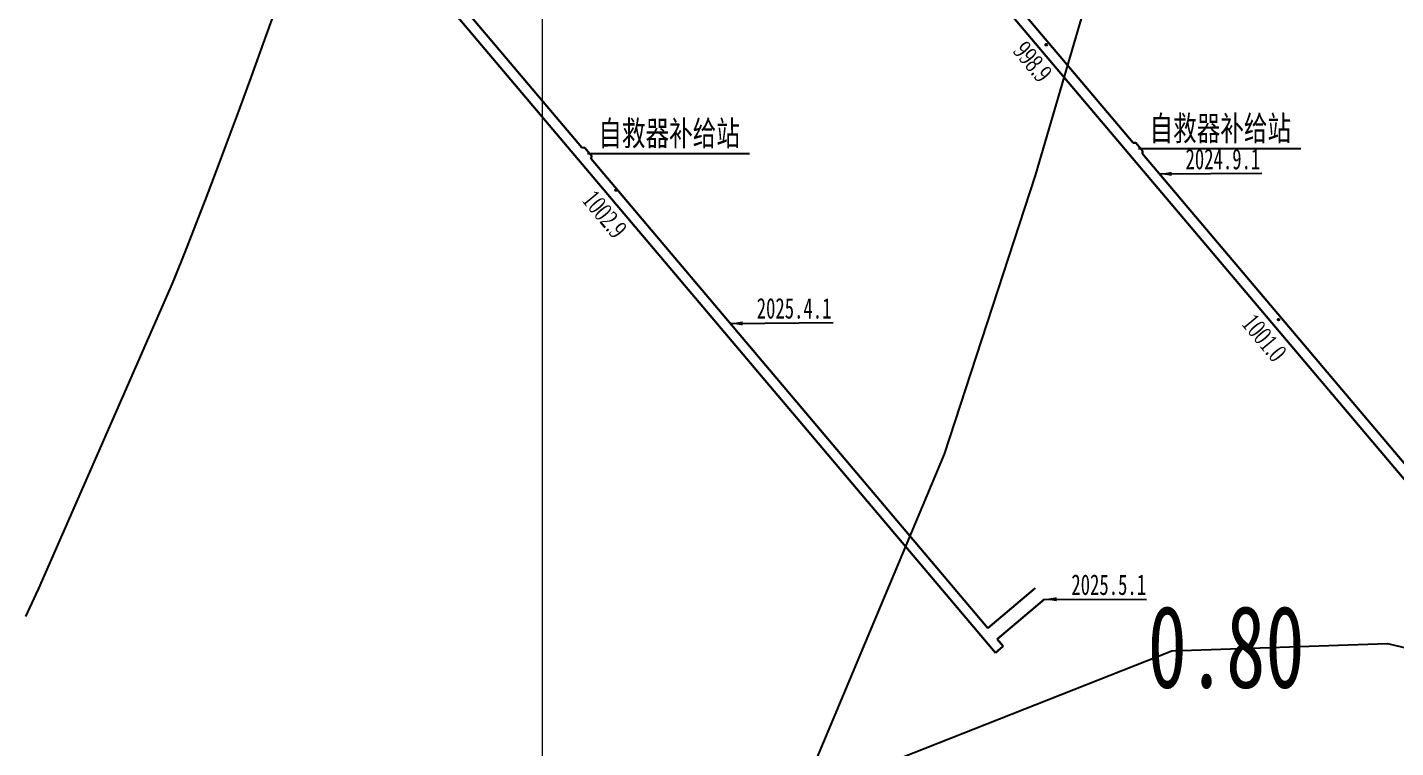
# Model space of a CAD drawing. Header units: millimetres. Extents: x 37412591 to 74834139, y 4258245 to 8527567.
# Drawn here: x 37414750 to 37415414, y 4259134 to 4259484 of the extents above; entities that cross this region are included whole.
import ezdxf

# ---------------------------------------------------------------- set-up
doc = ezdxf.new("R2010")
doc.units = ezdxf.units.MM
for name, color, linetype in [('0测量点名称', 7, 'Continuous'), ('6号煤底板等高线', 7, 'Continuous'), ('MAPLAYER_0', 1, 'Continuous'), ('PUB_TEXT', 7, 'Continuous'), ('ZDH', 1, 'Continuous'), ('钻孔', 7, 'Continuous'), ('钻孔WT', 7, 'Continuous')]:
    doc.layers.add(name, color=color, linetype=linetype)
doc.styles.get("Standard").update_dxf_attribs({"font": 'simfang.ttf', "width": 0.6667})
doc.styles.add('样三', font='simfang.ttf', dxfattribs={"width": 0.7})
doc.linetypes.add('447', pattern='A,8,-1,[148,AAA.SHX,S=1,R=0,X=0,Y=0],-1', length=10)
doc.dimstyles.new('ISO-25', dxfattribs={"dimtxt": 2.5, "dimasz": 2.5, "dimexe": 1.25, "dimexo": 0.625, "dimtad": 1, "dimtxsty": 'Standard', "dimcen": 2.5, "dimadec": 0, "dimazin": 0, "dimtfac": 1, "dimtmove": 0, "dimatfit": 3, "dimfxl": 1, "dimarcsym": 0})

msp = doc.modelspace()

# ---------------------------------------------------------------- hatches: boundary and pattern name
at = {"linetype": '447', "ltscale": 0.5}
h = msp.add_hatch(color=0, dxfattribs=at)
h.dxf.hatch_style = 1
h.paths.add_polyline_path([(37415244.27, 4259475.48, 1), (37415245.07, 4259475.48, 1)])
h = msp.add_hatch(color=0, dxfattribs=at)
h.dxf.hatch_style = 1
h.paths.add_polyline_path([(37415035.34, 4259404.9, 1), (37415036.14, 4259404.9, 1)])
h = msp.add_hatch(color=0, dxfattribs=at)
h.dxf.hatch_style = 1
h.paths.add_polyline_path([(37415357.06, 4259341.97, 1), (37415357.86, 4259341.97, 1)])

# ---------------------------------------------------------------- linework, layer by layer
at = {"linetype": 'ByBlock', "lineweight": 20}
msp.add_line((37415000, 4258300.88, 4910.12), (37415000, 4263462.94, 4910.12), dxfattribs=at)
at = {"color": 0, "lineweight": 30, "ltscale": 5}
for p, q in [((37415049.82, 4259700.69), (37415513.73, 4259151.59)), ((37415076.65, 4259676.68), (37415286.82, 4259427.91)), ((37414869.85, 4259594.5), (37415219.96, 4259180.1)), ((37414896.62, 4259570.57), (37415019.17, 4259425.51)), ((37415291.35, 4259422.56), (37415509.81, 4259163.98)), ((37415023.7, 4259420.15), (37415216.33, 4259192.15)), ((37415223.78, 4259183.33), (37415219.96, 4259180.1)), ((37415220.85, 4259186.8), (37415223.78, 4259183.33))]:
    msp.add_line(p, q, dxfattribs=at)
at = {"color": 0, "linetype": 'ByBlock', "lineweight": 30, "ltscale": 0.005, "flags": 128}
msp.add_lwpolyline([(37415291.35, 4259422.56), (37415291.47, 4259423.96), (37415288.26, 4259427.79), (37415286.85, 4259427.91)], dxfattribs=at)
at = {"color": 0, "lineweight": 30, "ltscale": 5, "elevation": 0}
msp.add_lwpolyline([(37415216.33, 4259192.15), (37415239.25, 4259211.51)], dxfattribs=at)
at = {"color": 0, "lineweight": 30, "ltscale": 5}
msp.add_lwpolyline([(37415220.85, 4259186.8), (37415243.76, 4259206.16)], dxfattribs=at)
at = {"color": 0, "linetype": '447', "ltscale": 0.5}
for centre in [(37415244.67, 4259475.48), (37415035.74, 4259404.9), (37415035.74, 4259404.9), (37415357.46, 4259341.97)]:
    msp.add_circle(centre, 0.398, dxfattribs=at)
at = {"color": 2, "linetype": 'ByBlock', "lineweight": -3, "ltscale": 0.005}
for p in [(37415244.67, 4259475.48), (37415035.74, 4259404.9)]:
    msp.add_point(p, dxfattribs=at)
at = {"color": 30, "linetype": 'ByBlock', "lineweight": -3, "ltscale": 0.005}
for p in [(37415244.67, 4259475.48), (37415035.74, 4259404.9), (37415357.46, 4259341.97)]:
    msp.add_point(p, dxfattribs=at)
at = {"color": 0, "ltscale": 5}
for p in [(37415244.67, 4259475.48), (37415244.67, 4259475.48, -3), (37415035.74, 4259404.9), (37415035.74, 4259404.9, -3), (37415357.46, 4259341.97), (37415357.46, 4259341.97, -3)]:
    msp.add_point(p, dxfattribs=at)
at = {"color": 1}
for p in [(37415244.67, 4259475.48), (37415035.74, 4259404.9), (37415357.46, 4259341.97)]:
    msp.add_point(p, dxfattribs=at)
at = {"color": 2, "linetype": 'ByBlock', "lineweight": -3}
msp.add_point((37415035.74, 4259404.9), dxfattribs=at)
at = {"layer": '6号煤底板等高线'}
for p, q in [((37415021.91, 4259422.65, 7065.51), (37415100.65, 4259422.65, 7065.51)), ((37415289.55, 4259425.06, 7065.51), (37415368.3, 4259425.06, 7065.51))]:
    msp.add_line(p, q, dxfattribs=at)
for points, elevation in [([(37414906.94, 4258589.06), (37415195.24, 4259276.54), (37415239.47, 4259412.02), (37415372.18, 4259865.44), (37415406.75, 4260130.31), (37415407.11, 4260134.8), (37415408.1, 4260146.78), (37415409.28, 4260160.49), (37415410.49, 4260174.02), (37415411.77, 4260187.71), (37415413.43, 4260204.82), (37415415.29, 4260223.51), (37415417.23, 4260242.3), (37415419.55, 4260264.39), (37415422.19, 4260288.8), (37415429.41, 4260439.76), (37415433.72, 4260571.25)], 2453.77), ([(37414749.18, 4259197.82), (37414754.21, 4259208.58), (37414755.47, 4259211.32), (37414820.38, 4259359.49), (37414821.52, 4259362.29), (37414826.52, 4259374.77), (37414831.97, 4259388.58), (37414836.44, 4259400.09), (37414840.84, 4259411.63), (37414846.85, 4259427.64), (37414852.63, 4259443.23), (37414858.6, 4259459.54), (37414864.62, 4259476.23), (37414870.26, 4259492.04)], 3681.95)]:
    msp.add_lwpolyline(points, dxfattribs=dict(at, elevation=elevation))
at = {"layer": 'MAPLAYER_0', "linetype": 'ByBlock', "elevation": 4910.12}
msp.add_lwpolyline([(37414745.97, 4258779.56), (37414817.03, 4258840.22), (37414931.93, 4258943.95), (37414995.53, 4259001.77), (37415168.27, 4259126.8), (37415305.59, 4259181.01), (37415410.39, 4259184.62), (37415547.12, 4259152.07), (37415620.81, 4259105.18), (37415663.35, 4259054.53), (37415705.68, 4258980.95), (37415730.8, 4258915.63), (37415746.24, 4258862.45)], dxfattribs=at)
at = {"layer": 'PUB_TEXT', "lineweight": 30, "flags": 128}
msp.add_lwpolyline([(37415023.7, 4259420.15), (37415023.83, 4259421.56), (37415020.61, 4259425.38), (37415019.2, 4259425.51)], dxfattribs=at)
at = {"layer": 'ZDH', "color": 0, "lineweight": -3}
for p in [(37415244.54, 4259475.78, 8.99), (37415357.33, 4259342.27, 8.99)]:
    msp.add_point(p, dxfattribs=at)

# ---------------------------------------------------------------- texts
at = {"layer": '0测量点名称', "color": 30, "lineweight": 30, "ltscale": 5, "char_height": 9, "width": 23.085, "attachment_point": 7, "rotation": 309.76049}
for s, insert in [('{\\fTimes New Roman|b0|i0|c0|p18;\\C0;\\P998.9}', (37415228.01, 4259472.07)), ('{\\fTimes New Roman|b0|i0|c0|p18;\\C0;1002.9}', (37415018.68, 4259399.76)), ('{\\fTimes New Roman|b0|i0|c0|p18;\\C0;\\P1001.0}', (37415338.96, 4259339.71))]:
    msp.add_mtext(s, dxfattribs=dict(at, insert=insert))
at = {"layer": 'PUB_TEXT', "style": '样三', "width": 0.7}
for p in [(37415294.84, 4259428.89, -1.42), (37415027.2, 4259426.48, -1.42)]:
    msp.add_text('自救器补给站', height=12, rotation=0.04934, dxfattribs=at).set_placement(p)
at = {"layer": '钻孔', "color": 0, "insert": (37415348.59, 4259424.99, 6566.89), "char_height": 10, "width": 80.8922, "attachment_point": 3}
msp.add_mtext('2024.9.1', dxfattribs=at)
at = {"layer": '钻孔', "color": 0, "char_height": 10, "width": 80.8922, "attachment_point": 3, "rotation": 360}
for s, insert in [('2025.4.1', (37415140.38, 4259352.49, 6566.89)), ('2025.5.1', (37415293.16, 4259218.22, 6566.89))]:
    msp.add_mtext(s, dxfattribs=dict(at, insert=insert))
at = {"layer": '钻孔WT', "color": 2, "linetype": 'Continuous', "style": '样三', "width": 0.7}
msp.add_text('0.80', height=40, dxfattribs=at).set_placement((37415293.93, 4259163.12, 4910.12))

# ---------------------------------------------------------------- leaders
at = {"layer": '6号煤底板等高线'}
for points in [[(37415299.64, 4259412.74), (37415349.34, 4259413.1)], [(37415091.34, 4259340.08), (37415141.14, 4259340.6)], [(37415243.76, 4259206.16), (37415293.31, 4259205.94)]]:
    msp.add_leader(points, dimstyle='ISO-25', override={"dimasz": 6, "dimgap": 0.625, "dimtad": 0, "dimzin": 0}, dxfattribs=at)

doc.saveas('drawing.dxf')
